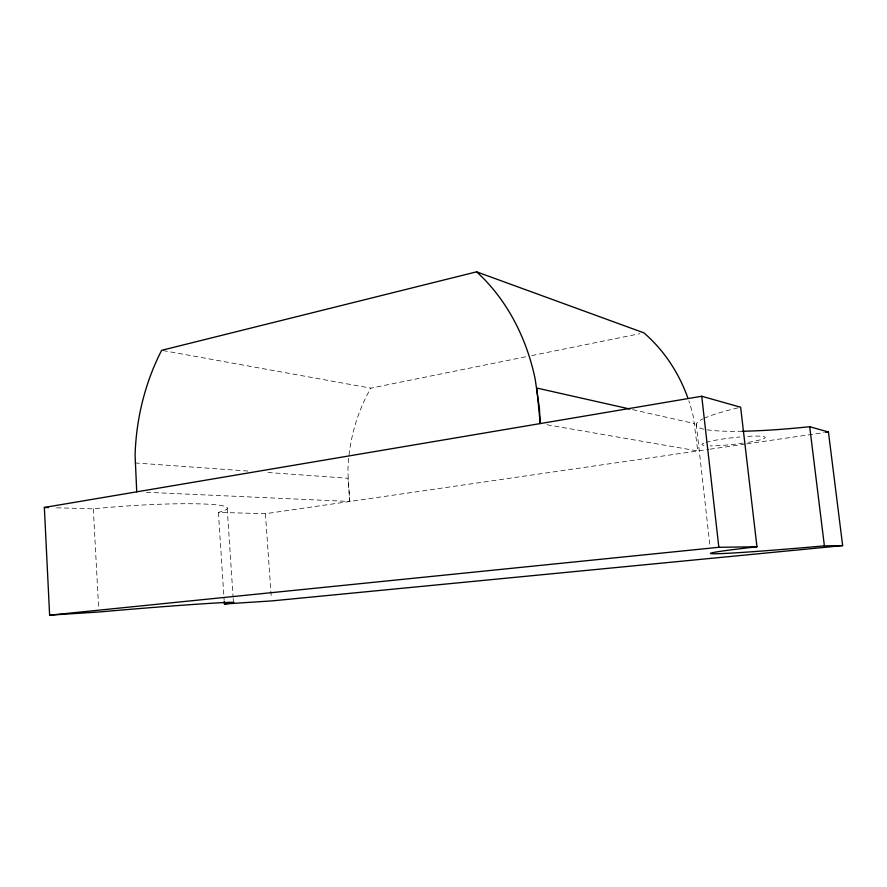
<?xml version="1.0" encoding="UTF-8"?>
<svg xmlns="http://www.w3.org/2000/svg" width="887" height="887" viewBox="0 0 887 887"><rect width="100%" height="100%" fill="white"/><g stroke="black" fill="none" stroke-linecap="round" stroke-linejoin="round"><path stroke-width="0.67" stroke-dasharray="4.43 3.33" d="M163.008 350.565L370.81 388.151L526.301 356.674M531.701 355.587L639.871 333.689M56.591 507.807L93.323 508.85A95.674 8.582 -3.7 0 1 200.14 503.894A95.674 8.582 -3.7 0 1 218.39 512.387L265.424 513.717L708.669 449.376M710.021 449.177L745.413 444.043M746.776 443.844L824.345 432.59M146.41 492.274L349.777 501.477L347.959 478.259L265.546 472.327M135.057 462.936L250.433 471.241M547.013 424.762L697.781 450.962L693.324 416.646A161.057 144.293 -82.8 0 0 688.833 400.813M632.608 409.65L694.709 423.642M349.777 501.477L347.904 472.161A155.691 134.868 -84.6 0 1 370.81 388.151M696.262 424.119L710.01 546.37M265.424 513.717L271.344 598.204M227.216 508.672L233.093 597.095M233.181 598.47L233.458 602.617M218.39 512.387L224.123 599.856M93.323 508.85L98.712 609.258M742.375 431.248A135.766 16.066 -7.2 0 1 707.161 429.807M703.779 429.186A135.766 16.066 -7.2 0 1 702.848 418.897M704.09 418.309A135.766 16.066 -7.2 0 1 740.634 407.233M747.819 436.371A31.732 3.348 -6.4 0 1 765.137 437.579A31.732 3.348 -6.4 0 1 745.79 442.724M743.273 443.112A31.732 3.348 -6.4 0 1 710.132 445.839M703.934 445.407A31.732 3.348 -6.4 0 1 705.054 442.713M705.985 442.413A31.732 3.348 -6.4 0 1 739.847 436.969"/><path stroke-width="1.33" d="M688.013 398.44A161.057 144.293 -82.8 0 0 643.929 332.869L476.607 271.832L161.645 350.321A197.524 154.238 -84.5 0 0 135.09 455.341L136.731 491.83M842.65 545.605L271.533 600.931L224.389 603.958A96.594 1.63 -4.7 0 0 206.483 603.581A96.594 1.63 -4.7 0 0 98.856 612.008L49.617 615.168L44.35 507.464L701.739 396.256L740.634 407.233L756.955 546.78A137.585 3.071 -5.3 0 0 715.82 553.765A137.585 3.071 -5.3 0 0 824.389 545.86L842.65 545.605L828.436 431.991L809.687 426.714A135.766 16.066 -7.2 0 1 742.375 431.248M825.708 432.39L828.436 431.991M49.617 615.168L718.847 547.29L756.955 546.78M44.35 507.464L48.43 507.575M629.914 409.04L536.768 388.04L540.227 423.576L539.44 408.497L535.16 378.96A206.239 168.131 -83.2 0 0 476.607 271.832M809.687 426.714L824.389 545.86M701.739 396.256L718.847 547.29M224.211 601.22L224.389 603.958"/></g></svg>
